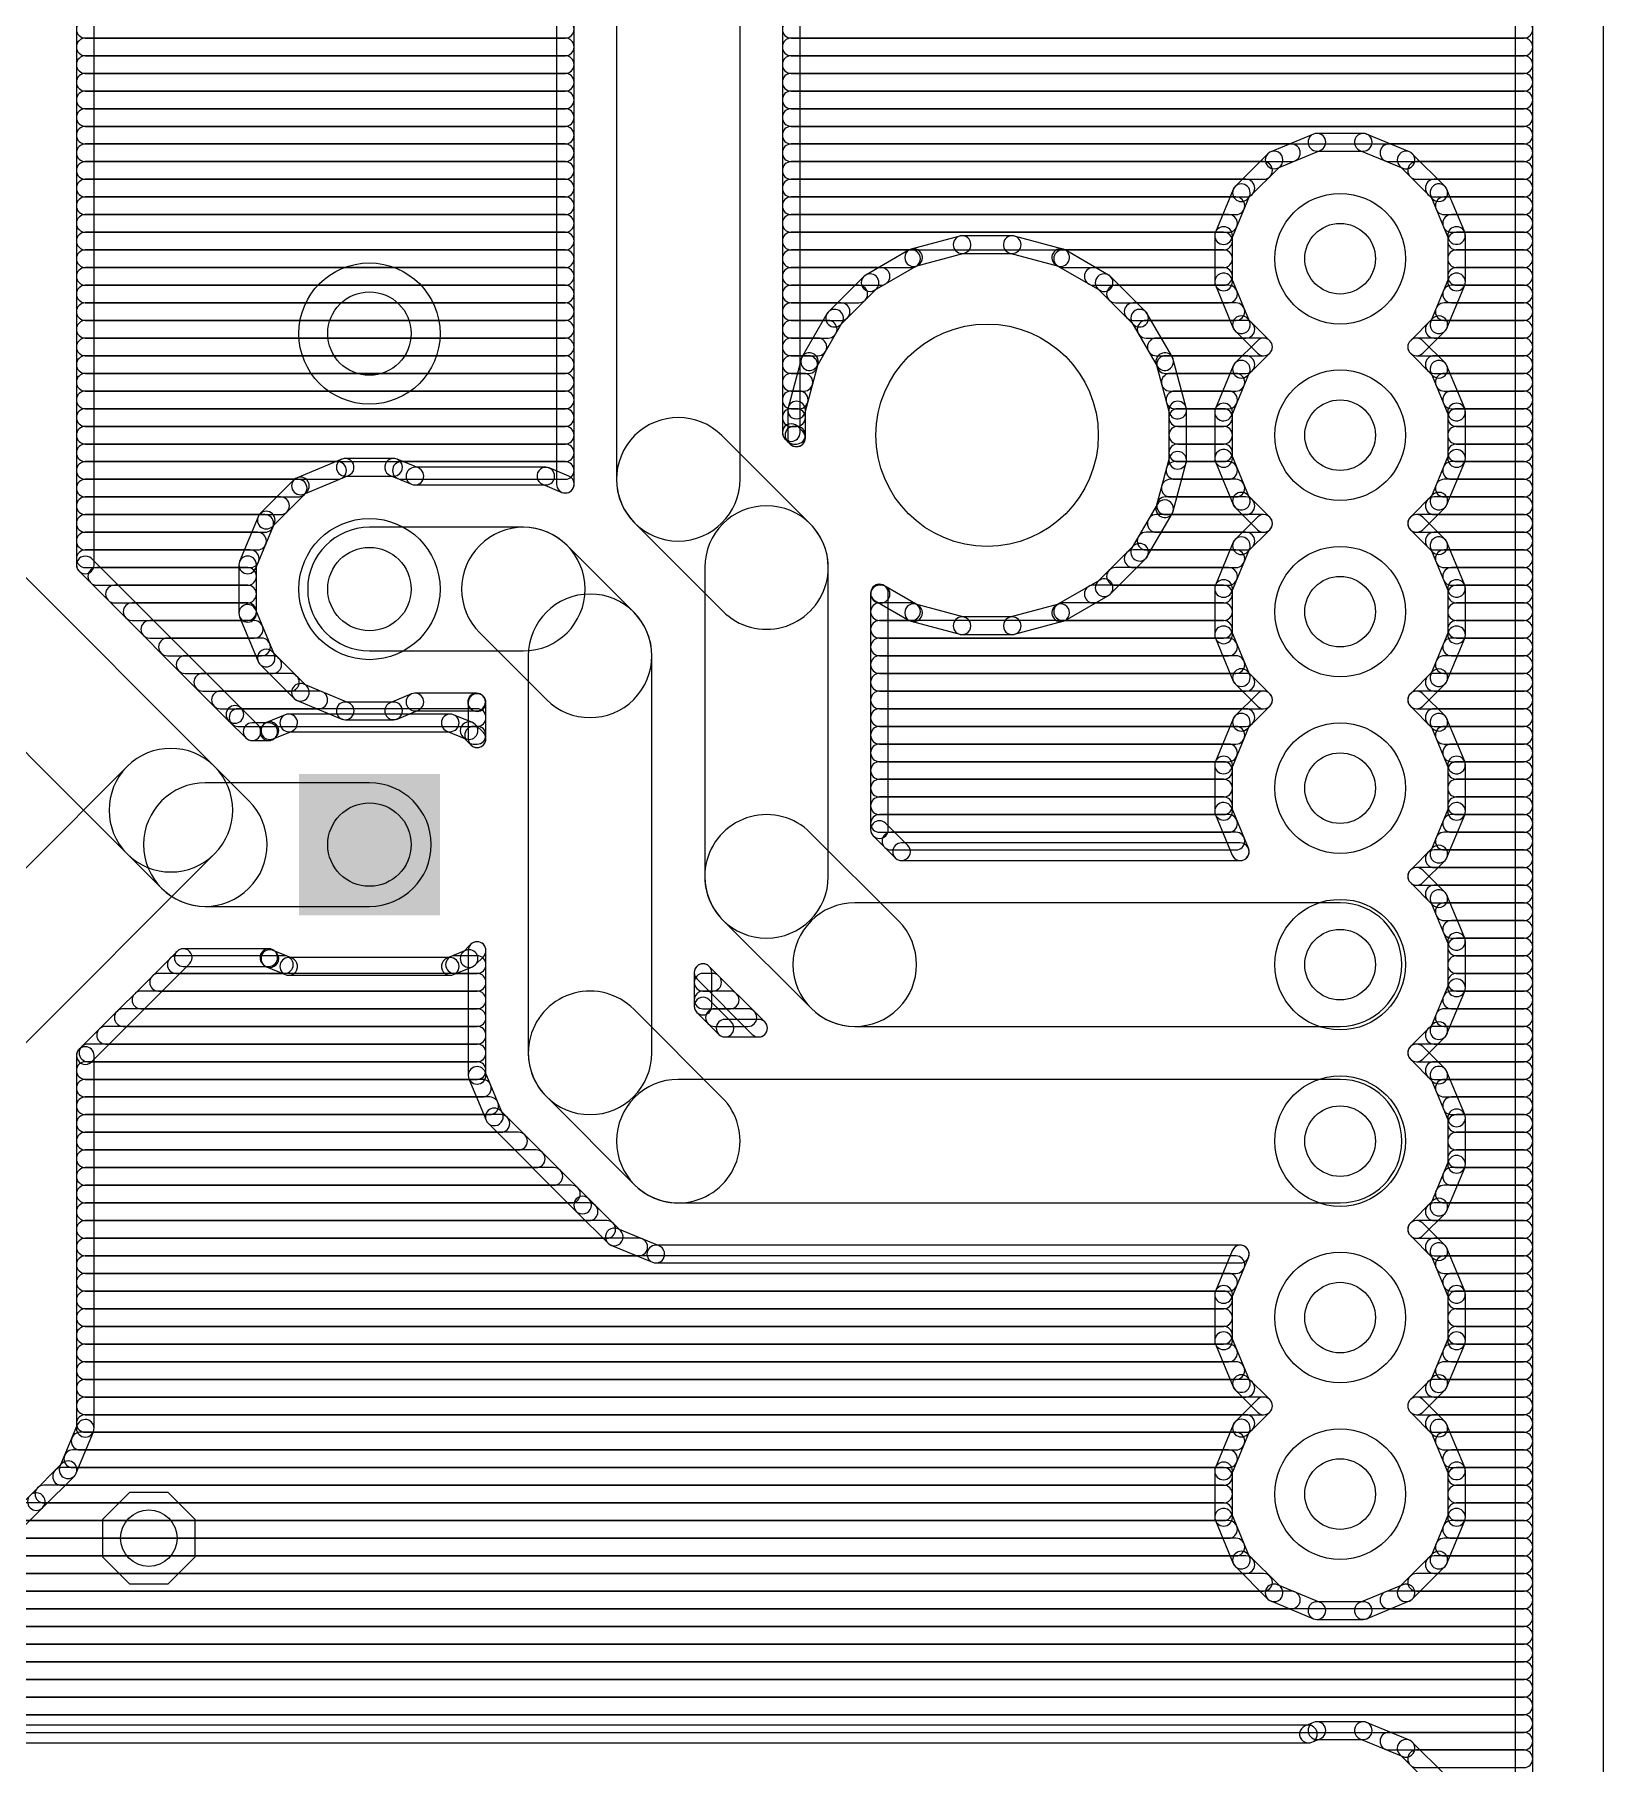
# Model space of a CAD drawing. Extents: x 5 to 83, y -5 to 101.
# Drawn here: x 59.95 to 82.53, y 46.92 to 71.81 of the extents above; entities that cross this region are included whole.
import ezdxf

# ---------------------------------------------------------------- set-up
doc = ezdxf.new("R2010")
doc.units = 0
for name, color, linetype in [('16', 175, 'CONTINUOUS'), ('17', 82, 'CONTINUOUS'), ('20', 30, 'CONTINUOUS'), ('44', 253, 'CONTINUOUS')]:
    doc.layers.add(name, color=color, linetype=linetype)

# ---------------------------------------------------------------- blocks, each defined once
blk = doc.blocks.new('ROUNDP')
blk.add_circle((0, 0), 0.5)
blk = doc.blocks.new('OCTAGONP')
blk.add_lwpolyline([(-0.5, -0.2071), (-0.5, 0.2071), (-0.2071, 0.5), (0.2071, 0.5), (0.5, 0.2071), (0.5, -0.2071), (0.2071, -0.5), (-0.2071, -0.5)], close=True)
blk = doc.blocks.new('SQUAREP')
blk.add_solid([(-0.5, -0.5), (0.5, -0.5), (-0.5, 0.5), (0.5, 0.5)])

msp = doc.modelspace()

# ---------------------------------------------------------------- linework, layer by layer
at = {"layer": '16'}
for points in [[(81.26, 95.8006), (81.26, 14.6894, 1), (81.514, 14.6894), (81.514, 95.8006, 1)], [(70.104, 65.405), (70.104, 78.105, 1), (68.326, 78.105), (68.326, 65.405, 1)], [(70.9676, 66.0783), (70.9676, 78.4284, 1), (70.7136, 78.4284), (70.7136, 66.0783, 1)], [(67.4624, 77.4317), (67.4624, 65.3342, 1), (67.7164, 65.3342), (67.7164, 77.4317, 1)], [(60.8076, 64.1733), (60.8076, 72.3517, 1), (60.5536, 72.3517), (60.5536, 64.1733, 1)], [(60.6806, 71.755), (67.5894, 71.755, 1), (67.5894, 72.009), (60.6806, 72.009, 1)], [(70.8406, 71.755), (81.387, 71.755, 1), (81.387, 72.009), (70.8406, 72.009, 1)], [(60.6806, 71.501), (67.5894, 71.501, 1), (67.5894, 71.755), (60.6806, 71.755, 1)], [(70.8406, 71.501), (81.387, 71.501, 1), (81.387, 71.755), (70.8406, 71.755, 1)], [(60.6806, 71.247), (67.5894, 71.247, 1), (67.5894, 71.501), (60.6806, 71.501, 1)], [(70.8406, 71.247), (81.387, 71.247, 1), (81.387, 71.501), (70.8406, 71.501, 1)], [(60.6806, 70.993), (67.5894, 70.993, 1), (67.5894, 71.247), (60.6806, 71.247, 1)], [(70.8406, 70.993), (81.387, 70.993, 1), (81.387, 71.247), (70.8406, 71.247, 1)], [(60.6806, 70.739), (67.5894, 70.739, 1), (67.5894, 70.993), (60.6806, 70.993, 1)], [(70.8406, 70.739), (81.387, 70.739, 1), (81.387, 70.993), (70.8406, 70.993, 1)], [(60.6806, 70.485), (67.5894, 70.485, 1), (67.5894, 70.739), (60.6806, 70.739, 1)], [(70.8406, 70.485), (81.387, 70.485, 1), (81.387, 70.739), (70.8406, 70.739, 1)], [(60.6806, 70.231), (67.5894, 70.231, 1), (67.5894, 70.485), (60.6806, 70.485, 1)], [(70.8406, 70.231), (81.387, 70.231, 1), (81.387, 70.485), (70.8406, 70.485, 1)], [(60.6806, 69.977), (67.5894, 69.977, 1), (67.5894, 70.231), (60.6806, 70.231, 1)], [(70.8406, 69.977), (78.0386, 69.977, 1), (78.0386, 70.231), (70.8406, 70.231, 1)], [(78.3579, 70.3737), (77.7418, 70.1185, 1), (77.839, 69.8838), (78.4551, 70.1391, 1)], [(79.0735, 70.3834), (78.4065, 70.3834, 1), (78.4065, 70.1294), (79.0735, 70.1294, 1)], [(79.7382, 70.1185), (79.1221, 70.3737, 1), (79.0249, 70.1391), (79.641, 69.8838, 1)], [(79.4414, 69.977), (81.387, 69.977, 1), (81.387, 70.231), (79.4414, 70.231, 1)], [(60.6806, 69.723), (67.5894, 69.723, 1), (67.5894, 69.977), (60.6806, 69.977, 1)], [(70.8406, 69.723), (77.6392, 69.723, 1), (77.6392, 69.977), (70.8406, 69.977, 1)], [(77.7006, 70.091), (77.229, 69.6194, 1), (77.4086, 69.4398), (77.8802, 69.9114, 1)], [(80.251, 69.6194), (79.7794, 70.091, 1), (79.5998, 69.9114), (80.0714, 69.4398, 1)], [(79.8408, 69.723), (81.387, 69.723, 1), (81.387, 69.977), (79.8408, 69.977, 1)], [(60.6806, 69.469), (67.5894, 69.469, 1), (67.5894, 69.723), (60.6806, 69.723, 1)], [(70.8406, 69.469), (77.3852, 69.469, 1), (77.3852, 69.723), (70.8406, 69.723, 1)], [(80.0948, 69.469), (81.387, 69.469, 1), (81.387, 69.723), (80.0948, 69.723, 1)], [(60.6806, 69.215), (67.5894, 69.215, 1), (67.5894, 69.469), (60.6806, 69.469, 1)], [(70.8406, 69.215), (77.2411, 69.215, 1), (77.2411, 69.469), (70.8406, 69.469, 1)], [(77.2015, 69.5782), (76.9463, 68.9621, 1), (77.1809, 68.8649), (77.4361, 69.481, 1)], [(80.5337, 68.9621), (80.2785, 69.5782, 1), (80.0438, 69.481), (80.2991, 68.8649, 1)], [(80.2389, 69.215), (81.387, 69.215, 1), (81.387, 69.469), (80.2389, 69.469, 1)], [(60.6806, 68.961), (67.5894, 68.961, 1), (67.5894, 69.215), (60.6806, 69.215, 1)], [(70.8406, 68.961), (77.1359, 68.961, 1), (77.1359, 69.215), (70.8406, 69.215, 1)], [(80.3441, 68.961), (81.387, 68.961, 1), (81.387, 69.215), (80.3441, 69.215, 1)], [(60.6806, 68.707), (67.5894, 68.707, 1), (67.5894, 68.961), (60.6806, 68.961, 1)], [(70.8406, 68.707), (77.0636, 68.707, 1), (77.0636, 68.961), (70.8406, 68.961, 1)], [(76.9366, 68.9135), (76.9366, 68.2465, 1), (77.1906, 68.2465), (77.1906, 68.9135, 1)], [(80.5434, 68.2465), (80.5434, 68.9135, 1), (80.2894, 68.9135), (80.2894, 68.2465, 1)], [(80.4164, 68.707), (81.387, 68.707, 1), (81.387, 68.961), (80.4164, 68.961, 1)], [(60.6806, 68.453), (67.5894, 68.453, 1), (67.5894, 68.707), (60.6806, 68.707, 1)], [(70.8406, 68.453), (72.5734, 68.453, 1), (72.5734, 68.707), (70.8406, 68.707, 1)], [(72.5377, 68.7061), (71.9123, 68.3449, 1), (72.0393, 68.125), (72.6647, 68.4861, 1)], [(73.266, 68.9057), (72.5684, 68.7187, 1), (72.6341, 68.4734), (73.3317, 68.6603, 1)], [(74.0211, 68.91), (73.2989, 68.91, 1), (73.2989, 68.656), (74.0211, 68.656, 1)], [(74.7516, 68.7187), (74.054, 68.9057, 1), (73.9883, 68.6603), (74.6859, 68.4734, 1)], [(75.4077, 68.3449), (74.7823, 68.7061, 1), (74.6553, 68.4861), (75.2807, 68.125, 1)], [(74.7466, 68.453), (77.0636, 68.453, 1), (77.0636, 68.707), (74.7466, 68.707, 1)], [(80.4164, 68.453), (81.387, 68.453, 1), (81.387, 68.707), (80.4164, 68.707, 1)], [(60.6806, 68.199), (67.5894, 68.199, 1), (67.5894, 68.453), (60.6806, 68.453, 1)], [(70.8406, 68.199), (72.1335, 68.199, 1), (72.1335, 68.453), (70.8406, 68.453, 1)], [(75.1865, 68.199), (77.0636, 68.199, 1), (77.0636, 68.453), (75.1865, 68.453, 1)], [(80.4164, 68.199), (81.387, 68.199, 1), (81.387, 68.453), (80.4164, 68.453, 1)], [(60.6806, 67.945), (67.5894, 67.945, 1), (67.5894, 68.199), (60.6806, 68.199, 1)], [(70.8406, 67.945), (71.8128, 67.945, 1), (71.8128, 68.199), (70.8406, 68.199, 1)], [(71.886, 68.3247), (71.3753, 67.814, 1), (71.5549, 67.6344), (72.0656, 68.1451, 1)], [(75.9447, 67.814), (75.434, 68.3247, 1), (75.2544, 68.1451), (75.7651, 67.6344, 1)], [(75.5072, 67.945), (77.1359, 67.945, 1), (77.1359, 68.199), (75.5072, 68.199, 1)], [(76.9463, 68.1979), (77.2015, 67.5818, 1), (77.4361, 67.679), (77.1809, 68.2951, 1)], [(80.2785, 67.5818), (80.5337, 68.1979, 1), (80.2991, 68.2951), (80.0438, 67.679, 1)], [(80.3441, 67.945), (81.387, 67.945, 1), (81.387, 68.199), (80.3441, 68.199, 1)], [(60.6806, 67.691), (67.5894, 67.691, 1), (67.5894, 67.945), (60.6806, 67.945, 1)], [(70.8406, 67.691), (71.5588, 67.691, 1), (71.5588, 67.945), (70.8406, 67.945, 1)], [(75.7612, 67.691), (77.2411, 67.691, 1), (77.2411, 67.945), (75.7612, 67.945, 1)], [(80.2389, 67.691), (81.387, 67.691, 1), (81.387, 67.945), (80.2389, 67.945, 1)], [(60.6806, 67.437), (67.5894, 67.437, 1), (67.5894, 67.691), (60.6806, 67.691, 1)], [(70.8406, 67.437), (71.3725, 67.437, 1), (71.3725, 67.691), (70.8406, 67.691, 1)], [(71.3551, 67.7877), (70.9939, 67.1623, 1), (71.2139, 67.0353), (71.575, 67.6607, 1)], [(76.3261, 67.1623), (75.9649, 67.7877, 1), (75.745, 67.6607), (76.1061, 67.0353, 1)], [(75.9475, 67.437), (77.3852, 67.437, 1), (77.3852, 67.691), (75.9475, 67.691, 1)], [(77.229, 67.5406), (77.5494, 67.2202, 1), (77.729, 67.3998), (77.4086, 67.7202, 1)], [(79.9306, 67.2202), (80.251, 67.5406, 1), (80.0714, 67.7202), (79.751, 67.3998, 1)], [(80.0948, 67.437), (81.387, 67.437, 1), (81.387, 67.691), (80.0948, 67.691, 1)], [(60.6806, 67.183), (67.5894, 67.183, 1), (67.5894, 67.437), (60.6806, 67.437, 1)], [(70.8406, 67.183), (71.2259, 67.183, 1), (71.2259, 67.437), (70.8406, 67.437, 1)], [(76.0941, 67.183), (77.6392, 67.183, 1), (77.6392, 67.437), (76.0941, 67.437, 1)], [(77.5494, 67.3998), (77.229, 67.0794, 1), (77.4086, 66.8998), (77.729, 67.2202, 1)], [(80.251, 67.0794), (79.9306, 67.3998, 1), (79.751, 67.2202), (80.0714, 66.8998, 1)], [(79.8408, 67.183), (81.387, 67.183, 1), (81.387, 67.437), (79.8408, 67.437, 1)], [(60.6806, 66.929), (67.5894, 66.929, 1), (67.5894, 67.183), (60.6806, 67.183, 1)], [(70.8406, 66.929), (71.0925, 66.929, 1), (71.0925, 67.183), (70.8406, 67.183, 1)], [(70.9813, 67.1316), (70.7943, 66.434, 1), (71.0397, 66.3683), (71.2266, 67.0659, 1)], [(76.5257, 66.434), (76.3387, 67.1316, 1), (76.0934, 67.0659), (76.2803, 66.3683, 1)], [(76.2275, 66.929), (77.3852, 66.929, 1), (77.3852, 67.183), (76.2275, 67.183, 1)], [(80.0948, 66.929), (81.387, 66.929, 1), (81.387, 67.183), (80.0948, 67.183, 1)], [(77.2015, 67.0382), (76.9463, 66.4221, 1), (77.1809, 66.3249), (77.4361, 66.941, 1)], [(80.5337, 66.4221), (80.2785, 67.0382, 1), (80.0438, 66.941), (80.2991, 66.3249, 1)], [(60.6806, 66.675), (67.5894, 66.675, 1), (67.5894, 66.929), (60.6806, 66.929, 1)], [(70.8406, 66.675), (71.0244, 66.675, 1), (71.0244, 66.929), (70.8406, 66.929, 1)], [(76.2956, 66.675), (77.2411, 66.675, 1), (77.2411, 66.929), (76.2956, 66.929, 1)], [(80.2389, 66.675), (81.387, 66.675, 1), (81.387, 66.929), (80.2389, 66.929, 1)], [(60.6806, 66.421), (67.5894, 66.421, 1), (67.5894, 66.675), (60.6806, 66.675, 1)], [(70.8406, 66.421), (70.9564, 66.421, 1), (70.9564, 66.675), (70.8406, 66.675, 1)], [(70.79, 66.4011), (70.79, 66.0019, 1), (71.044, 66.0019), (71.044, 66.4011, 1)], [(76.3636, 66.421), (77.1359, 66.421, 1), (77.1359, 66.675), (76.3636, 66.675, 1)], [(76.53, 65.6789), (76.53, 66.4011, 1), (76.276, 66.4011), (76.276, 65.6789, 1)], [(76.9366, 66.3735), (76.9366, 65.7065, 1), (77.1906, 65.7065), (77.1906, 66.3735, 1)], [(80.3441, 66.421), (81.387, 66.421, 1), (81.387, 66.675), (80.3441, 66.675, 1)], [(80.5434, 65.7065), (80.5434, 66.3735, 1), (80.2894, 66.3735), (80.2894, 65.7065, 1)], [(60.6806, 66.167), (67.5894, 66.167, 1), (67.5894, 66.421), (60.6806, 66.421, 1)], [(71.1136, 64.7636), (69.8436, 66.0336, 1), (68.5864, 64.7764), (69.8564, 63.5064, 1)], [(70.8406, 66.167), (70.917, 66.167, 1), (70.917, 66.421), (70.8406, 66.421, 1)], [(71.0068, 66.0917), (70.9304, 66.1681, 1), (70.7508, 65.9885), (70.8272, 65.9121, 1)], [(76.403, 66.167), (77.0636, 66.167, 1), (77.0636, 66.421), (76.403, 66.421, 1)], [(80.4164, 66.167), (81.387, 66.167, 1), (81.387, 66.421), (80.4164, 66.421, 1)], [(60.6806, 65.913), (67.5894, 65.913, 1), (67.5894, 66.167), (60.6806, 66.167, 1)], [(70.8789, 65.913), (70.917, 65.913, 1), (70.917, 66.167), (70.8789, 66.167, 1)], [(76.403, 65.913), (77.0636, 65.913, 1), (77.0636, 66.167), (76.403, 66.167, 1)], [(80.4164, 65.913), (81.387, 65.913, 1), (81.387, 66.167), (80.4164, 66.167, 1)], [(60.6806, 65.659), (67.5894, 65.659, 1), (67.5894, 65.913), (60.6806, 65.913, 1)], [(64.3728, 65.6949), (63.7286, 65.4281, 1), (63.8258, 65.1934), (64.47, 65.4603, 1)], [(65.1186, 65.7046), (64.4214, 65.7046, 1), (64.4214, 65.4506), (65.1186, 65.4506, 1)], [(65.4738, 65.5679), (65.1672, 65.6949, 1), (65.07, 65.4603), (65.3766, 65.3333, 1)], [(76.3387, 64.9484), (76.5257, 65.646, 1), (76.2803, 65.7117), (76.0934, 65.0141, 1)], [(76.403, 65.659), (77.0636, 65.659, 1), (77.0636, 65.913), (76.403, 65.913, 1)], [(76.9463, 65.6579), (77.2015, 65.0418, 1), (77.4361, 65.139), (77.1809, 65.7551, 1)], [(80.2785, 65.0418), (80.5337, 65.6579, 1), (80.2991, 65.7551), (80.0438, 65.139, 1)], [(80.4164, 65.659), (81.387, 65.659, 1), (81.387, 65.913), (80.4164, 65.913, 1)], [(60.6806, 65.405), (64.3113, 65.405, 1), (64.3113, 65.659), (60.6806, 65.659, 1)], [(65.2287, 65.405), (67.5894, 65.405, 1), (67.5894, 65.659), (65.2287, 65.659, 1)], [(67.3084, 65.5776), (65.4252, 65.5776, 1), (65.4252, 65.3236), (67.3084, 65.3236, 1)], [(67.638, 65.4515), (67.357, 65.5679, 1), (67.2597, 65.3333), (67.5408, 65.2168, 1)], [(76.3636, 65.405), (77.1359, 65.405, 1), (77.1359, 65.659), (76.3636, 65.659, 1)], [(80.3441, 65.405), (81.387, 65.405, 1), (81.387, 65.659), (80.3441, 65.659, 1)], [(60.6806, 65.151), (63.7445, 65.151, 1), (63.7445, 65.405), (60.6806, 65.405, 1)], [(63.6874, 65.4006), (63.1944, 64.9076, 1), (63.374, 64.728), (63.867, 65.221, 1)], [(76.2956, 65.151), (77.2411, 65.151, 1), (77.2411, 65.405), (76.2956, 65.405, 1)], [(77.229, 65.0006), (77.5494, 64.6802, 1), (77.729, 64.8598), (77.4086, 65.1802, 1)], [(79.9306, 64.6802), (80.251, 65.0006, 1), (80.0714, 65.1802), (79.751, 64.8598, 1)], [(80.2389, 65.151), (81.387, 65.151, 1), (81.387, 65.405), (80.2389, 65.405, 1)], [(60.6806, 64.897), (63.4905, 64.897, 1), (63.4905, 65.151), (60.6806, 65.151, 1)], [(63.1669, 64.8664), (62.9001, 64.2222, 1), (63.1347, 64.125), (63.4015, 64.7692, 1)], [(71.374, 59.69), (71.374, 64.135, 1), (69.596, 64.135), (69.596, 59.69, 1)], [(75.9649, 64.2923), (76.3261, 64.9177, 1), (76.1061, 65.0447), (75.745, 64.4193, 1)], [(76.2275, 64.897), (77.3852, 64.897, 1), (77.3852, 65.151), (76.2275, 65.151, 1)], [(80.0948, 64.897), (81.387, 64.897, 1), (81.387, 65.151), (80.0948, 65.151, 1)], [(60.6806, 64.643), (63.2644, 64.643, 1), (63.2644, 64.897), (60.6806, 64.897, 1)], [(64.77, 62.936), (66.985, 62.936, 1), (66.985, 64.714), (64.77, 64.714, 1)], [(66.3564, 63.1964), (67.3164, 62.2364, 1), (68.5736, 63.4936), (67.6136, 64.4536, 1)], [(76.0941, 64.643), (77.6392, 64.643, 1), (77.6392, 64.897), (76.0941, 64.897, 1)], [(77.5494, 64.8598), (77.229, 64.5394, 1), (77.4086, 64.3598), (77.729, 64.6802, 1)], [(80.251, 64.5394), (79.9306, 64.8598, 1), (79.751, 64.6802), (80.0714, 64.3598, 1)], [(79.8408, 64.643), (81.387, 64.643, 1), (81.387, 64.897), (79.8408, 64.897, 1)], [(60.6806, 64.389), (63.1592, 64.389, 1), (63.1592, 64.643), (60.6806, 64.643, 1)], [(75.434, 63.7553), (75.9447, 64.266, 1), (75.7651, 64.4456), (75.2544, 63.9349, 1)], [(75.9475, 64.389), (77.3852, 64.389, 1), (77.3852, 64.643), (75.9475, 64.643, 1)], [(77.2015, 64.4982), (76.9463, 63.8821, 1), (77.1809, 63.7849), (77.4361, 64.401, 1)], [(80.0948, 64.389), (81.387, 64.389, 1), (81.387, 64.643), (80.0948, 64.643, 1)], [(80.5337, 63.8821), (80.2785, 64.4982, 1), (80.0438, 64.401), (80.2991, 63.7849, 1)], [(58.4264, 62.8714), (61.2839, 60.0139, 1), (62.5411, 61.2711), (59.6836, 64.1286, 1)], [(60.6806, 64.135), (63.054, 64.135, 1), (63.054, 64.389), (60.6806, 64.389, 1)], [(62.9231, 62.1104), (60.7704, 64.2631, 1), (60.5908, 64.0835), (62.7435, 61.9308, 1)], [(62.8904, 64.1736), (62.8904, 63.4764, 1), (63.1444, 63.4764), (63.1444, 64.1736, 1)], [(75.7612, 64.135), (77.2411, 64.135, 1), (77.2411, 64.389), (75.7612, 64.389, 1)], [(80.2389, 64.135), (81.387, 64.135, 1), (81.387, 64.389), (80.2389, 64.389, 1)], [(60.8459, 63.881), (63.0174, 63.881, 1), (63.0174, 64.135), (60.8459, 64.135, 1)], [(74.7823, 63.3739), (75.4077, 63.7351, 1), (75.2807, 63.955), (74.6553, 63.5939, 1)], [(75.5072, 63.881), (77.1359, 63.881, 1), (77.1359, 64.135), (75.5072, 64.135, 1)], [(76.9366, 63.8335), (76.9366, 63.1665, 1), (77.1906, 63.1665), (77.1906, 63.8335, 1)], [(80.3441, 63.881), (81.387, 63.881, 1), (81.387, 64.135), (80.3441, 64.135, 1)], [(80.5434, 63.1665), (80.5434, 63.8335, 1), (80.2894, 63.8335), (80.2894, 63.1665, 1)], [(61.0999, 63.627), (63.0174, 63.627, 1), (63.0174, 63.881), (61.0999, 63.881, 1)], [(67.056, 62.865), (67.056, 57.15, 1), (68.834, 57.15), (68.834, 62.865, 1)], [(72.2376, 60.3633), (72.2376, 63.7672, 1), (71.9836, 63.7672), (71.9836, 60.3633, 1)], [(72.0471, 63.6572), (72.5377, 63.3739, 1), (72.6647, 63.5939), (72.1741, 63.8772, 1)], [(72.1106, 63.627), (72.1335, 63.627, 1), (72.1335, 63.881), (72.1106, 63.881, 1)], [(75.1865, 63.627), (77.0636, 63.627, 1), (77.0636, 63.881), (75.1865, 63.881, 1)], [(80.4164, 63.627), (81.387, 63.627, 1), (81.387, 63.881), (80.4164, 63.881, 1)], [(61.3539, 63.373), (63.0174, 63.373, 1), (63.0174, 63.627), (61.3539, 63.627, 1)], [(62.9001, 63.4278), (63.1669, 62.7836, 1), (63.4015, 62.8808), (63.1347, 63.525, 1)], [(72.1106, 63.373), (72.5734, 63.373, 1), (72.5734, 63.627), (72.1106, 63.627, 1)], [(72.5684, 63.3613), (73.266, 63.1743, 1), (73.3317, 63.4197), (72.6341, 63.6066, 1)], [(74.054, 63.1743), (74.7516, 63.3613, 1), (74.6859, 63.6066), (73.9883, 63.4197, 1)], [(74.7466, 63.373), (77.0636, 63.373, 1), (77.0636, 63.627), (74.7466, 63.627, 1)], [(80.4164, 63.373), (81.387, 63.373, 1), (81.387, 63.627), (80.4164, 63.627, 1)], [(61.6079, 63.119), (63.1128, 63.119, 1), (63.1128, 63.373), (61.6079, 63.373, 1)], [(72.1106, 63.119), (77.0636, 63.119, 1), (77.0636, 63.373), (72.1106, 63.373, 1)], [(73.2989, 63.17), (74.0211, 63.17, 1), (74.0211, 63.424), (73.2989, 63.424, 1)], [(76.9463, 63.1179), (77.2015, 62.5018, 1), (77.4361, 62.599), (77.1809, 63.2151, 1)], [(80.2785, 62.5018), (80.5337, 63.1179, 1), (80.2991, 63.2151), (80.0438, 62.599, 1)], [(80.4164, 63.119), (81.387, 63.119, 1), (81.387, 63.373), (80.4164, 63.373, 1)], [(61.8619, 62.865), (63.218, 62.865, 1), (63.218, 63.119), (61.8619, 63.119, 1)], [(63.1944, 62.7424), (63.6874, 62.2494, 1), (63.867, 62.429), (63.374, 62.922, 1)], [(72.1106, 62.865), (77.1359, 62.865, 1), (77.1359, 63.119), (72.1106, 63.119, 1)], [(80.3441, 62.865), (81.387, 62.865, 1), (81.387, 63.119), (80.3441, 63.119, 1)], [(62.1159, 62.611), (63.3784, 62.611, 1), (63.3784, 62.865), (62.1159, 62.865, 1)], [(72.1106, 62.611), (77.2411, 62.611, 1), (77.2411, 62.865), (72.1106, 62.865, 1)], [(80.2389, 62.611), (81.387, 62.611, 1), (81.387, 62.865), (80.2389, 62.865, 1)], [(62.3699, 62.357), (63.6324, 62.357, 1), (63.6324, 62.611), (62.3699, 62.611, 1)], [(63.7286, 62.2219), (64.3728, 61.9551, 1), (64.47, 62.1897), (63.8258, 62.4565, 1)], [(72.1106, 62.357), (77.3852, 62.357, 1), (77.3852, 62.611), (72.1106, 62.611, 1)], [(77.229, 62.4606), (77.5494, 62.1402, 1), (77.729, 62.3198), (77.4086, 62.6402, 1)], [(79.9306, 62.1402), (80.251, 62.4606, 1), (80.0714, 62.6402), (79.751, 62.3198, 1)], [(80.0948, 62.357), (81.387, 62.357, 1), (81.387, 62.611), (80.0948, 62.611, 1)], [(62.6239, 62.103), (64.0409, 62.103, 1), (64.0409, 62.357), (62.6239, 62.357, 1)], [(65.1672, 61.9551), (65.4738, 62.0821, 1), (65.3766, 62.3167), (65.07, 62.1897, 1)], [(65.4252, 62.0724), (66.3117, 62.0724, 1), (66.3117, 62.3264), (65.4252, 62.3264, 1)], [(66.2218, 62.1096), (66.2296, 62.1018, 1), (66.4092, 62.2815), (66.4015, 62.2892, 1)], [(66.1924, 62.1917), (66.1924, 61.6715, 1), (66.4464, 61.6715), (66.4464, 62.1917, 1)], [(72.1106, 62.103), (77.6392, 62.103, 1), (77.6392, 62.357), (72.1106, 62.357, 1)], [(77.5494, 62.3198), (77.229, 61.9994, 1), (77.4086, 61.8198), (77.729, 62.1402, 1)], [(80.251, 61.9994), (79.9306, 62.3198, 1), (79.751, 62.1402), (80.0714, 61.8198, 1)], [(79.8408, 62.103), (81.387, 62.103, 1), (81.387, 62.357), (79.8408, 62.357, 1)], [(63.1709, 61.8626), (62.9231, 62.1104, 1), (62.7435, 61.9308), (62.9913, 61.683, 1)], [(62.8779, 61.849), (66.3194, 61.849, 1), (66.3194, 62.103), (62.8779, 62.103, 1)], [(63.5589, 62.0171), (63.2881, 61.905, 1), (63.3853, 61.6703), (63.6561, 61.7825, 1)], [(65.9325, 62.0268), (63.6075, 62.0268, 1), (63.6075, 61.7728), (65.9325, 61.7728, 1)], [(64.4214, 61.9454), (65.1186, 61.9454, 1), (65.1186, 62.1994), (64.4214, 62.1994, 1)], [(66.2519, 61.905), (65.9811, 62.0171, 1), (65.8839, 61.7825), (66.1546, 61.6703, 1)], [(72.1106, 61.849), (77.3852, 61.849, 1), (77.3852, 62.103), (72.1106, 62.103, 1)], [(77.2015, 61.9582), (76.9463, 61.3421, 1), (77.1809, 61.2449), (77.4361, 61.861, 1)], [(80.0948, 61.849), (81.387, 61.849, 1), (81.387, 62.103), (80.0948, 62.103, 1)], [(80.5337, 61.3421), (80.2785, 61.9582, 1), (80.0438, 61.861), (80.2991, 61.2449, 1)], [(63.3219, 61.8998), (63.0811, 61.8998, 1), (63.0811, 61.6458), (63.3219, 61.6458, 1)], [(63.2469, 61.8775), (63.2321, 61.8626, 1), (63.4117, 61.683), (63.4265, 61.6979, 1)], [(66.4092, 61.7613), (66.2931, 61.8775, 1), (66.1134, 61.6979), (66.2296, 61.5817, 1)], [(66.2689, 61.595), (66.3194, 61.595, 1), (66.3194, 61.849), (66.2689, 61.849, 1)], [(72.1106, 61.595), (77.2411, 61.595, 1), (77.2411, 61.849), (72.1106, 61.849, 1)], [(80.2389, 61.595), (81.387, 61.595, 1), (81.387, 61.849), (80.2389, 61.849, 1)], [(59.6836, 57.1564), (62.5411, 60.0139, 1), (61.2839, 61.2711), (58.4264, 58.4136, 1)], [(61.2839, 60.0139), (61.7792, 59.5186, 1), (63.0364, 60.7758), (62.5411, 61.2711, 1)], [(72.1106, 61.341), (77.1359, 61.341, 1), (77.1359, 61.595), (72.1106, 61.595, 1)], [(80.3441, 61.341), (81.387, 61.341, 1), (81.387, 61.595), (80.3441, 61.595, 1)], [(72.1106, 61.087), (77.0636, 61.087, 1), (77.0636, 61.341), (72.1106, 61.341, 1)], [(76.9366, 61.2935), (76.9366, 60.6265, 1), (77.1906, 60.6265), (77.1906, 61.2935, 1)], [(80.5434, 60.6265), (80.5434, 61.2935, 1), (80.2894, 61.2935), (80.2894, 60.6265, 1)], [(80.4164, 61.087), (81.387, 61.087, 1), (81.387, 61.341), (80.4164, 61.341, 1)], [(62.4078, 59.2582), (64.77, 59.2582, 1), (64.77, 61.0362), (62.4078, 61.0362, 1)], [(72.1106, 60.833), (77.0636, 60.833, 1), (77.0636, 61.087), (72.1106, 61.087, 1)], [(80.4164, 60.833), (81.387, 60.833, 1), (81.387, 61.087), (80.4164, 61.087, 1)], [(72.1106, 60.579), (77.0636, 60.579, 1), (77.0636, 60.833), (72.1106, 60.833, 1)], [(76.9463, 60.5779), (77.1869, 59.997, 1), (77.4216, 60.0942), (77.1809, 60.6751, 1)], [(80.2785, 59.9618), (80.5337, 60.5779, 1), (80.2991, 60.6751), (80.0438, 60.059, 1)], [(80.4164, 60.579), (81.387, 60.579, 1), (81.387, 60.833), (80.4164, 60.833, 1)], [(72.3836, 59.0486), (71.1136, 60.3186, 1), (69.8564, 59.0614), (71.1264, 57.7914, 1)], [(72.1106, 60.325), (77.1359, 60.325, 1), (77.1359, 60.579), (72.1106, 60.579, 1)], [(72.5181, 60.1354), (72.2004, 60.4531, 1), (72.0208, 60.2735), (72.3385, 59.9558, 1)], [(80.3441, 60.325), (81.387, 60.325, 1), (81.387, 60.579), (80.3441, 60.579, 1)], [(72.2759, 60.071), (77.2411, 60.071, 1), (77.2411, 60.325), (72.2759, 60.325, 1)], [(80.2389, 60.071), (81.387, 60.071, 1), (81.387, 60.325), (80.2389, 60.325, 1)], [(77.3042, 60.1726), (72.4283, 60.1726, 1), (72.4283, 59.9186), (77.3042, 59.9186, 1)], [(79.9306, 59.6002), (80.251, 59.9206, 1), (80.0714, 60.1002), (79.751, 59.7798, 1)], [(80.0948, 59.817), (81.387, 59.817, 1), (81.387, 60.071), (80.0948, 60.071, 1)], [(80.251, 59.4594), (79.9306, 59.7798, 1), (79.751, 59.6002), (80.0714, 59.2798, 1)], [(79.8408, 59.563), (81.387, 59.563, 1), (81.387, 59.817), (79.8408, 59.817, 1)], [(80.0948, 59.309), (81.387, 59.309, 1), (81.387, 59.563), (80.0948, 59.563, 1)], [(80.5337, 58.8021), (80.2785, 59.4182, 1), (80.0438, 59.321), (80.2991, 58.7049, 1)], [(78.74, 59.309), (71.755, 59.309, 1), (71.755, 57.531), (78.74, 57.531, 1)], [(80.2389, 59.055), (81.387, 59.055, 1), (81.387, 59.309), (80.2389, 59.309, 1)], [(80.3441, 58.801), (81.387, 58.801, 1), (81.387, 59.055), (80.3441, 59.055, 1)], [(66.2931, 58.4169), (66.4092, 58.5331, 1), (66.2296, 58.7127), (66.1134, 58.5965, 1)], [(66.1924, 58.6229), (66.1924, 56.8266, 1), (66.4464, 56.8266), (66.4464, 58.6229, 1)], [(80.5434, 58.0865), (80.5434, 58.7535, 1), (80.2894, 58.7535), (80.2894, 58.0865, 1)], [(80.4164, 58.547), (81.387, 58.547, 1), (81.387, 58.801), (80.4164, 58.801, 1)], [(60.7704, 57.0218), (62.1803, 58.4318, 1), (62.0007, 58.6114), (60.5908, 57.2015, 1)], [(61.9889, 58.293), (63.5462, 58.293, 1), (63.5462, 58.547), (61.9889, 58.547, 1)], [(62.0905, 58.3946), (63.3219, 58.3946, 1), (63.3219, 58.6486), (62.0905, 58.6486, 1)], [(63.2321, 58.4318), (63.2469, 58.4169, 1), (63.4265, 58.5965), (63.4117, 58.6114, 1)], [(63.2881, 58.3894), (63.5589, 58.2773, 1), (63.6561, 58.5119), (63.3853, 58.6241, 1)], [(63.6075, 58.2676), (65.9325, 58.2676, 1), (65.9325, 58.5216), (63.6075, 58.5216, 1)], [(65.9811, 58.2773), (66.2519, 58.3894, 1), (66.1546, 58.6241), (65.8839, 58.5119, 1)], [(65.9938, 58.293), (66.3194, 58.293, 1), (66.3194, 58.547), (65.9938, 58.547, 1)], [(80.4164, 58.293), (81.387, 58.293, 1), (81.387, 58.547), (80.4164, 58.547, 1)], [(61.7349, 58.039), (66.3194, 58.039, 1), (66.3194, 58.293), (61.7349, 58.293, 1)], [(69.6976, 57.8233), (69.6976, 58.3055, 1), (69.4436, 58.3055), (69.4436, 57.8233, 1)], [(69.4808, 58.2157), (70.2807, 57.4158, 1), (70.4603, 57.5954), (69.6604, 58.3953, 1)], [(69.5706, 58.039), (69.7101, 58.039, 1), (69.7101, 58.293), (69.5706, 58.293, 1)], [(80.4164, 58.039), (81.387, 58.039, 1), (81.387, 58.293), (80.4164, 58.293, 1)], [(61.4809, 57.785), (66.3194, 57.785, 1), (66.3194, 58.039), (61.4809, 58.039, 1)], [(67.3164, 56.5214), (68.5864, 55.2514, 1), (69.8436, 56.5086), (68.5736, 57.7786, 1)], [(69.5706, 57.785), (69.9641, 57.785, 1), (69.9641, 58.039), (69.5706, 58.039, 1)], [(80.2785, 57.4218), (80.5337, 58.0379, 1), (80.2991, 58.1351), (80.0438, 57.519, 1)], [(80.3441, 57.785), (81.387, 57.785, 1), (81.387, 58.039), (80.3441, 58.039, 1)], [(61.2269, 57.531), (66.3194, 57.531, 1), (66.3194, 57.785), (61.2269, 57.785, 1)], [(69.9781, 57.5954), (69.6604, 57.9131, 1), (69.4808, 57.7335), (69.7985, 57.4158, 1)], [(69.7359, 57.531), (70.2181, 57.531, 1), (70.2181, 57.785), (69.7359, 57.785, 1)], [(80.2389, 57.531), (81.387, 57.531, 1), (81.387, 57.785), (80.2389, 57.785, 1)], [(60.9729, 57.277), (66.3194, 57.277, 1), (66.3194, 57.531), (60.9729, 57.531, 1)], [(70.3705, 57.6326), (69.8883, 57.6326, 1), (69.8883, 57.3786), (70.3705, 57.3786, 1)], [(79.9306, 57.0602), (80.251, 57.3806, 1), (80.0714, 57.5602), (79.751, 57.2398, 1)], [(80.0948, 57.277), (81.387, 57.277, 1), (81.387, 57.531), (80.0948, 57.531, 1)], [(60.8076, 51.7466), (60.8076, 57.1117, 1), (60.5536, 57.1117), (60.5536, 51.7466, 1)], [(60.7189, 57.023), (66.3194, 57.023, 1), (66.3194, 57.277), (60.7189, 57.277, 1)], [(80.251, 56.9194), (79.9306, 57.2398, 1), (79.751, 57.0602), (80.0714, 56.7398, 1)], [(79.8408, 57.023), (81.387, 57.023, 1), (81.387, 57.277), (79.8408, 57.277, 1)], [(60.6806, 56.769), (66.3194, 56.769, 1), (66.3194, 57.023), (60.6806, 57.023, 1)], [(80.0948, 56.769), (81.387, 56.769, 1), (81.387, 57.023), (80.0948, 57.023, 1)], [(60.6806, 56.515), (66.3959, 56.515, 1), (66.3959, 56.769), (60.6806, 56.769, 1)], [(66.2021, 56.778), (66.4495, 56.1806, 1), (66.6842, 56.2778), (66.4367, 56.8752, 1)], [(69.215, 54.991), (78.74, 54.991, 1), (78.74, 56.769), (69.215, 56.769, 1)], [(80.5337, 56.2621), (80.2785, 56.8782, 1), (80.0438, 56.781), (80.2991, 56.1649, 1)], [(80.2389, 56.515), (81.387, 56.515, 1), (81.387, 56.769), (80.2389, 56.769, 1)], [(60.6806, 56.261), (66.5011, 56.261, 1), (66.5011, 56.515), (60.6806, 56.515, 1)], [(80.3441, 56.261), (81.387, 56.261, 1), (81.387, 56.515), (80.3441, 56.515, 1)], [(60.6806, 56.007), (66.6621, 56.007, 1), (66.6621, 56.261), (60.6806, 56.261, 1)], [(66.4771, 56.1394), (67.7471, 54.8694, 1), (67.9267, 55.049), (66.6567, 56.319, 1)], [(80.5434, 55.5465), (80.5434, 56.2135, 1), (80.2894, 56.2135), (80.2894, 55.5465, 1)], [(80.4164, 56.007), (81.387, 56.007, 1), (81.387, 56.261), (80.4164, 56.261, 1)], [(60.6806, 55.753), (66.916, 55.753, 1), (66.916, 56.007), (60.6806, 56.007, 1)], [(80.4164, 55.753), (81.387, 55.753, 1), (81.387, 56.007), (80.4164, 56.007, 1)], [(60.6806, 55.499), (67.1701, 55.499, 1), (67.1701, 55.753), (60.6806, 55.753, 1)], [(80.4164, 55.499), (81.387, 55.499, 1), (81.387, 55.753), (80.4164, 55.753, 1)], [(60.6806, 55.245), (67.4241, 55.245, 1), (67.4241, 55.499), (60.6806, 55.499, 1)], [(80.2785, 54.8818), (80.5337, 55.4979, 1), (80.2991, 55.5951), (80.0438, 54.979, 1)], [(80.3441, 55.245), (81.387, 55.245, 1), (81.387, 55.499), (80.3441, 55.499, 1)], [(60.6806, 54.991), (67.678, 54.991, 1), (67.678, 55.245), (60.6806, 55.245, 1)], [(80.2389, 54.991), (81.387, 54.991, 1), (81.387, 55.245), (80.2389, 55.245, 1)], [(60.6806, 54.737), (67.9321, 54.737, 1), (67.9321, 54.991), (60.6806, 54.991, 1)], [(67.7471, 54.8694), (68.2044, 54.4121, 1), (68.384, 54.5917), (67.9267, 55.049, 1)], [(79.9306, 54.5202), (80.251, 54.8406, 1), (80.0714, 55.0202), (79.751, 54.6998, 1)], [(80.0948, 54.737), (81.387, 54.737, 1), (81.387, 54.991), (80.0948, 54.991, 1)], [(60.6806, 54.483), (68.1861, 54.483, 1), (68.1861, 54.737), (60.6806, 54.737, 1)], [(68.2456, 54.3845), (68.843, 54.1371, 1), (68.9402, 54.3717), (68.3428, 54.6192, 1)], [(80.251, 54.3794), (79.9306, 54.6998, 1), (79.751, 54.5202), (80.0714, 54.1998, 1)], [(79.8408, 54.483), (81.387, 54.483, 1), (81.387, 54.737), (79.8408, 54.737, 1)], [(60.6806, 54.229), (68.6464, 54.229, 1), (68.6464, 54.483), (60.6806, 54.483, 1)], [(68.8916, 54.1274), (77.3042, 54.1274, 1), (77.3042, 54.3814), (68.8916, 54.3814, 1)], [(77.1869, 54.303), (76.9463, 53.7221, 1), (77.1809, 53.6249), (77.4216, 54.2058, 1)], [(80.0948, 54.229), (81.387, 54.229, 1), (81.387, 54.483), (80.0948, 54.483, 1)], [(80.5337, 53.7221), (80.2785, 54.3382, 1), (80.0438, 54.241), (80.2991, 53.6249, 1)], [(60.6806, 53.975), (77.2411, 53.975, 1), (77.2411, 54.229), (60.6806, 54.229, 1)], [(80.2389, 53.975), (81.387, 53.975, 1), (81.387, 54.229), (80.2389, 54.229, 1)], [(60.6806, 53.721), (77.1359, 53.721, 1), (77.1359, 53.975), (60.6806, 53.975, 1)], [(76.9366, 53.6735), (76.9366, 53.0065, 1), (77.1906, 53.0065), (77.1906, 53.6735, 1)], [(80.3441, 53.721), (81.387, 53.721, 1), (81.387, 53.975), (80.3441, 53.975, 1)], [(80.5434, 53.0065), (80.5434, 53.6735, 1), (80.2894, 53.6735), (80.2894, 53.0065, 1)], [(60.6806, 53.467), (77.0636, 53.467, 1), (77.0636, 53.721), (60.6806, 53.721, 1)], [(80.4164, 53.467), (81.387, 53.467, 1), (81.387, 53.721), (80.4164, 53.721, 1)], [(60.6806, 53.213), (77.0636, 53.213, 1), (77.0636, 53.467), (60.6806, 53.467, 1)], [(80.4164, 53.213), (81.387, 53.213, 1), (81.387, 53.467), (80.4164, 53.467, 1)], [(60.6806, 52.959), (77.0636, 52.959, 1), (77.0636, 53.213), (60.6806, 53.213, 1)], [(76.9463, 52.9579), (77.2015, 52.3418, 1), (77.4361, 52.439), (77.1809, 53.0551, 1)], [(80.2785, 52.3418), (80.5337, 52.9579, 1), (80.2991, 53.0551), (80.0438, 52.439, 1)], [(80.4164, 52.959), (81.387, 52.959, 1), (81.387, 53.213), (80.4164, 53.213, 1)], [(60.6806, 52.705), (77.1359, 52.705, 1), (77.1359, 52.959), (60.6806, 52.959, 1)], [(80.3441, 52.705), (81.387, 52.705, 1), (81.387, 52.959), (80.3441, 52.959, 1)], [(60.6806, 52.451), (77.2411, 52.451, 1), (77.2411, 52.705), (60.6806, 52.705, 1)], [(77.229, 52.3006), (77.5494, 51.9802, 1), (77.729, 52.1598), (77.4086, 52.4802, 1)], [(79.9306, 51.9802), (80.251, 52.3006, 1), (80.0714, 52.4802), (79.751, 52.1598, 1)], [(80.2389, 52.451), (81.387, 52.451, 1), (81.387, 52.705), (80.2389, 52.705, 1)], [(60.6806, 52.197), (77.3852, 52.197, 1), (77.3852, 52.451), (60.6806, 52.451, 1)], [(80.0948, 52.197), (81.387, 52.197, 1), (81.387, 52.451), (80.0948, 52.451, 1)], [(60.6806, 51.943), (77.6392, 51.943, 1), (77.6392, 52.197), (60.6806, 52.197, 1)], [(77.5494, 52.1598), (77.229, 51.8394, 1), (77.4086, 51.6598), (77.729, 51.9802, 1)], [(80.251, 51.8394), (79.9306, 52.1598, 1), (79.751, 51.9802), (80.0714, 51.6598, 1)], [(79.8408, 51.943), (81.387, 51.943, 1), (81.387, 52.197), (79.8408, 52.197, 1)], [(60.5504, 51.1006), (60.7979, 51.698, 1), (60.5633, 51.7952), (60.3158, 51.1978, 1)], [(60.6806, 51.689), (77.3852, 51.689, 1), (77.3852, 51.943), (60.6806, 51.943, 1)], [(77.2015, 51.7982), (76.9463, 51.1821, 1), (77.1809, 51.0849), (77.4361, 51.701, 1)], [(80.0948, 51.689), (81.387, 51.689, 1), (81.387, 51.943), (80.0948, 51.943, 1)], [(80.5337, 51.1821), (80.2785, 51.7982, 1), (80.0438, 51.701), (80.2991, 51.0849, 1)], [(60.6041, 51.435), (77.2411, 51.435, 1), (77.2411, 51.689), (60.6041, 51.689, 1)], [(80.2389, 51.435), (81.387, 51.435, 1), (81.387, 51.689), (80.2389, 51.689, 1)], [(60.0656, 50.6021), (60.5229, 51.0594, 1), (60.3433, 51.239), (59.886, 50.7817, 1)], [(60.4989, 51.181), (77.1359, 51.181, 1), (77.1359, 51.435), (60.4989, 51.435, 1)], [(76.9366, 51.1335), (76.9366, 50.4665, 1), (77.1906, 50.4665), (77.1906, 51.1335, 1)], [(80.3441, 51.181), (81.387, 51.181, 1), (81.387, 51.435), (80.3441, 51.435, 1)], [(80.5434, 50.4665), (80.5434, 51.1335, 1), (80.2894, 51.1335), (80.2894, 50.4665, 1)], [(60.3379, 50.927), (77.0636, 50.927, 1), (77.0636, 51.181), (60.3379, 51.181, 1)], [(80.4164, 50.927), (81.387, 50.927, 1), (81.387, 51.181), (80.4164, 51.181, 1)], [(58.1606, 48.6971), (60.0656, 50.6021, 1), (59.886, 50.7817), (57.981, 48.8767, 1)], [(60.0839, 50.673), (77.0636, 50.673, 1), (77.0636, 50.927), (60.0839, 50.927, 1)], [(80.4164, 50.673), (81.387, 50.673, 1), (81.387, 50.927), (80.4164, 50.927, 1)], [(59.8299, 50.419), (77.0636, 50.419, 1), (77.0636, 50.673), (59.8299, 50.673, 1)], [(76.9463, 50.4179), (77.2015, 49.8018, 1), (77.4361, 49.899), (77.1809, 50.5151, 1)], [(80.2785, 49.8018), (80.5337, 50.4179, 1), (80.2991, 50.5151), (80.0438, 49.899, 1)], [(80.4164, 50.419), (81.387, 50.419, 1), (81.387, 50.673), (80.4164, 50.673, 1)], [(59.5759, 50.165), (77.1359, 50.165, 1), (77.1359, 50.419), (59.5759, 50.419, 1)], [(80.3441, 50.165), (81.387, 50.165, 1), (81.387, 50.419), (80.3441, 50.419, 1)], [(59.3219, 49.911), (77.2411, 49.911, 1), (77.2411, 50.165), (59.3219, 50.165, 1)], [(80.2389, 49.911), (81.387, 49.911, 1), (81.387, 50.165), (80.2389, 50.165, 1)], [(59.0679, 49.657), (77.3852, 49.657, 1), (77.3852, 49.911), (59.0679, 49.911, 1)], [(77.229, 49.7606), (77.7006, 49.289, 1), (77.8802, 49.4686), (77.4086, 49.9402, 1)], [(79.7794, 49.289), (80.251, 49.7606, 1), (80.0714, 49.9402), (79.5998, 49.4686, 1)], [(80.0948, 49.657), (81.387, 49.657, 1), (81.387, 49.911), (80.0948, 49.911, 1)], [(58.8139, 49.403), (77.6392, 49.403, 1), (77.6392, 49.657), (58.8139, 49.657, 1)], [(79.8408, 49.403), (81.387, 49.403, 1), (81.387, 49.657), (79.8408, 49.657, 1)], [(58.5599, 49.149), (78.0386, 49.149, 1), (78.0386, 49.403), (58.5599, 49.403, 1)], [(77.7418, 49.2615), (78.3579, 49.0063, 1), (78.4551, 49.2409), (77.839, 49.4961, 1)], [(79.1221, 49.0063), (79.7382, 49.2615, 1), (79.641, 49.4961), (79.0249, 49.2409, 1)], [(79.4414, 49.149), (81.387, 49.149, 1), (81.387, 49.403), (79.4414, 49.403, 1)], [(58.3059, 48.895), (81.387, 48.895, 1), (81.387, 49.149), (58.3059, 49.149, 1)], [(78.4065, 48.9966), (79.0735, 48.9966, 1), (79.0735, 49.2506), (78.4065, 49.2506, 1)], [(58.0252, 48.641), (81.387, 48.641, 1), (81.387, 48.895), (58.0252, 48.895, 1)], [(55.8929, 48.387), (81.387, 48.387, 1), (81.387, 48.641), (55.8929, 48.641, 1)], [(55.6389, 48.133), (81.387, 48.133, 1), (81.387, 48.387), (55.6389, 48.387, 1)], [(55.3849, 47.879), (81.387, 47.879, 1), (81.387, 48.133), (55.3849, 48.133, 1)], [(55.5119, 47.625), (81.387, 47.625, 1), (81.387, 47.879), (55.5119, 47.879, 1)], [(55.7659, 47.371), (81.387, 47.371, 1), (81.387, 47.625), (55.7659, 47.625, 1)], [(78.2839, 47.4726), (55.9183, 47.4726, 1), (55.9183, 47.2186), (78.2839, 47.2186, 1)], [(78.3579, 47.5137), (78.2353, 47.4629, 1), (78.3325, 47.2283), (78.4551, 47.2791, 1)], [(79.0735, 47.5234), (78.4065, 47.5234, 1), (78.4065, 47.2694), (79.0735, 47.2694, 1)], [(79.7382, 47.2585), (79.1221, 47.5137, 1), (79.0249, 47.2791), (79.641, 47.0238, 1)], [(79.4414, 47.117), (81.387, 47.117, 1), (81.387, 47.371), (79.4414, 47.371, 1)], [(80.251, 46.7594), (79.7794, 47.231, 1), (79.5998, 47.0514), (80.0714, 46.5798, 1)], [(79.8408, 46.863), (81.387, 46.863, 1), (81.387, 47.117), (79.8408, 47.117, 1)]]:
    msp.add_lwpolyline(points, format="xyb", close=True, dxfattribs=at)
at = {"layer": '20'}
msp.add_line((82.53, -5.08), (82.53, 100.635), dxfattribs=at)
msp.add_circle((73.66, 66.04), 1.6, dxfattribs=at)
at = {"layer": '44'}
for centre, radius in [((78.74, 68.58), 0.508), ((64.77, 67.5028), 0.6), ((78.74, 66.04), 0.508), ((64.77, 63.825), 0.6), ((78.74, 63.5), 0.508), ((78.74, 60.96), 0.508), ((64.77, 60.1472), 0.6), ((78.74, 58.42), 0.508), ((78.74, 55.88), 0.508), ((78.74, 53.34), 0.508), ((78.74, 50.8), 0.508), ((61.595, 50.165), 0.4064)]:
    msp.add_circle(centre, radius, dxfattribs=at)

# ---------------------------------------------------------------- block references
at = {"layer": '17'}
for name, p, xscale, yscale, rotation in [('ROUNDP', (78.74, 68.58), 1.8796, 1.8796, 180), ('ROUNDP', (64.77, 67.5028), 2.032, 2.032, 90), ('ROUNDP', (78.74, 66.04), 1.8796, 1.8796, 180), ('ROUNDP', (64.77, 63.825), 2.032, 2.032, 90), ('ROUNDP', (78.74, 63.5), 1.8796, 1.8796, 180), ('ROUNDP', (78.74, 60.96), 1.8796, 1.8796, 180), ('SQUAREP', (64.77, 60.1472), 2.032, 2.032, 90), ('ROUNDP', (78.74, 58.42), 1.8796, 1.8796, 180), ('ROUNDP', (78.74, 55.88), 1.8796, 1.8796, 180), ('ROUNDP', (78.74, 53.34), 1.8796, 1.8796, 180), ('ROUNDP', (78.74, 50.8), 1.8796, 1.8796, 180)]:
    msp.add_blockref(name, p, dxfattribs=dict(at, xscale=xscale, yscale=yscale, rotation=rotation))
at = {"layer": '17', "xscale": 1.3208, "yscale": 1.3208}
msp.add_blockref('OCTAGONP', (61.595, 50.165), dxfattribs=at)

doc.saveas('drawing.dxf')
